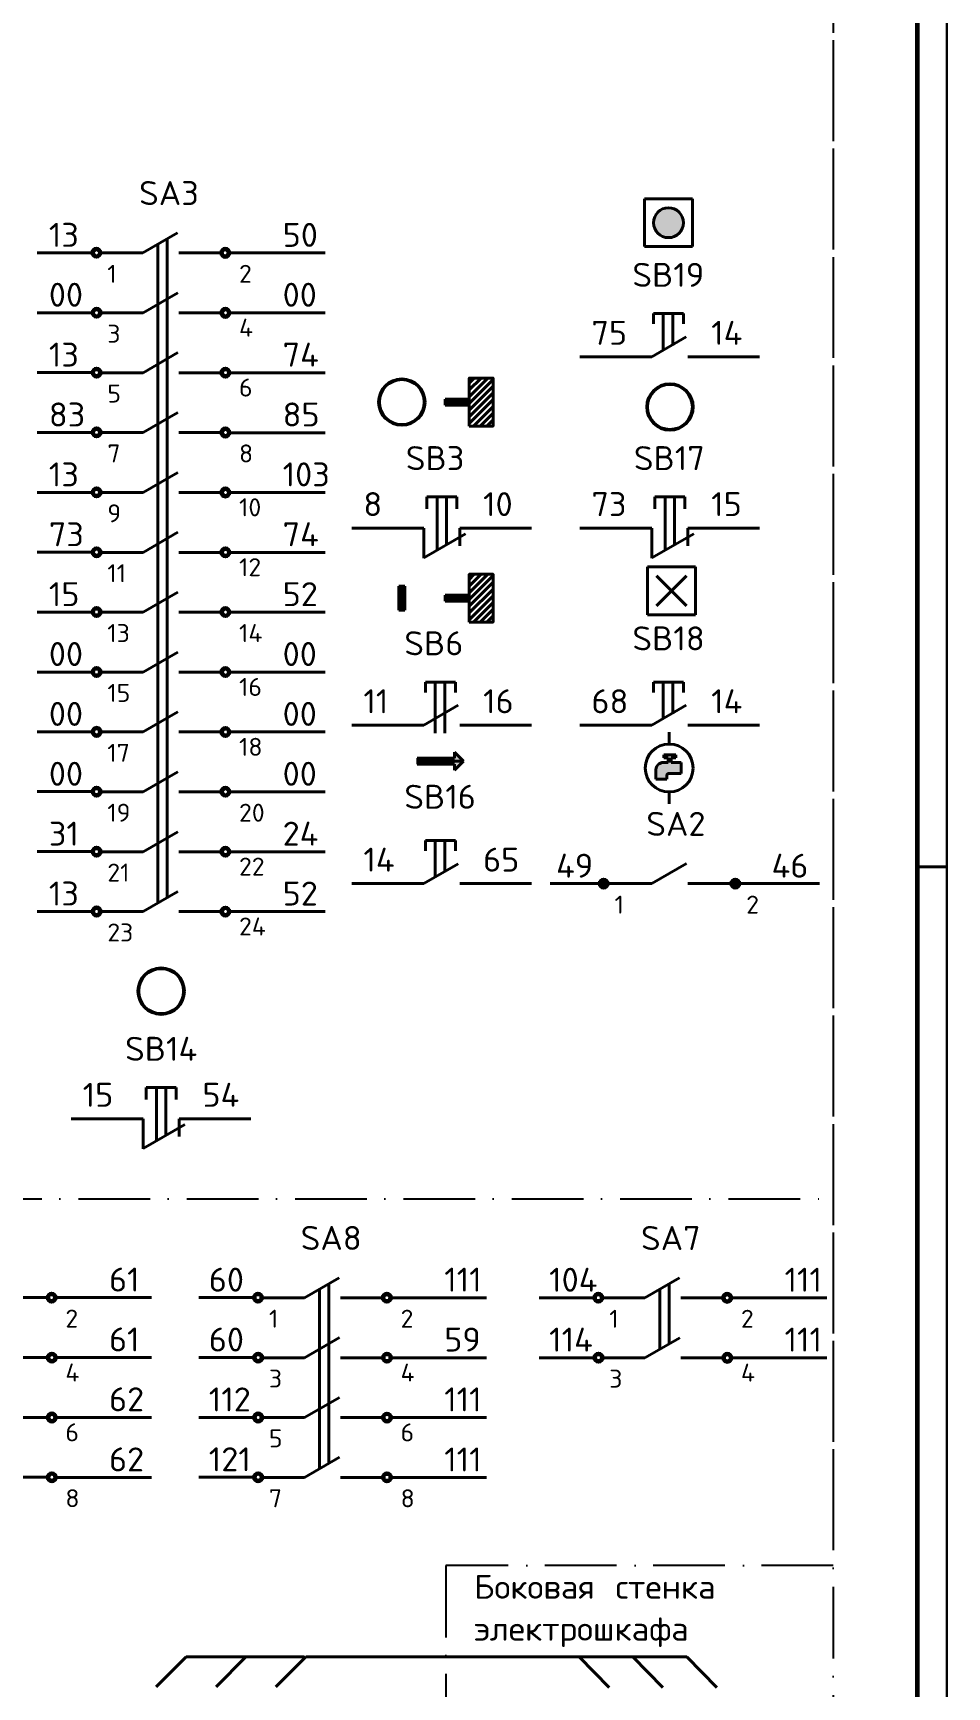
# Model space of a CAD drawing. Header units: inches. Extents: x 315 to 2853, y -243 to 836.
# Drawn here: x 1910.3 to 2063, y 156 to 432.2 of the extents above; entities that cross this region are included whole.
import ezdxf

# ---------------------------------------------------------------- set-up
doc = ezdxf.new("R2010")
doc.units = ezdxf.units.IN
doc.header["$MEASUREMENT"] = 0
doc.linetypes.add('ACAD_ISO10W100', pattern=[18, 12, -3, 0, -3])
doc.layers.get('0').update_dxf_attribs({"lineweight": 40})
for name, color, linetype, lineweight in [('СЛОЙ1', 3, 'Continuous', 30), ('Слой2', 4, 'ACAD_ISO10W100', 25), ('Слой3', 6, 'Continuous', 60)]:
    doc.layers.add(name, color=color, linetype=linetype, lineweight=lineweight)
doc.styles.get("Standard").update_dxf_attribs({"font": 'txt.shx', "height": 4})

# ---------------------------------------------------------------- blocks, each defined once
blk = doc.blocks.new('контакт замыкающ')
for p, q in [((7, 0), (12.79903810567666, 3.348076211353316)), ((0, 0), (7, 0)), ((13, 0), (20, 0))]:
    blk.add_line(p, q)

msp = doc.modelspace()

# ---------------------------------------------------------------- hatches: boundary and pattern name
h = msp.add_hatch(color=256)
edge = h.paths.add_edge_path()
edge.add_arc((2016.477933326334, 400.5315286306377), 2.494761849560537, 0, 360)
h = msp.add_hatch()
h.set_pattern_fill('ANSI31', color=256, scale=0.25, angle=180, style=0)
h.set_pattern_definition([(225, (1649.105246569461, -78.22569711324604), (0.5612660075668219, -0.5612660075668222), [])])
h.paths.add_polyline_path([(1983.18638817555, 366.5771553832242), (1983.18638817555, 374.5771553832242), (1987.18638817555, 374.5771553832242), (1987.18638817555, 366.5771553832242)])
h = msp.add_hatch(color=256)
h.paths.add_polyline_path([(1983.182571243111, 370.0791863077117), (1983.182571243111, 371.0723149139251), (1979.189930290899, 371.0723149139251), (1979.189930290899, 370.0791863077116)])
edge = h.paths.add_edge_path()
edge.add_line((1983.18638817555, 370.5771553832242), (1979.18638817555, 370.5771553832242))
h = msp.add_hatch(color=256)
h.paths.add_polyline_path([(1971.439382568353, 335.8294407078492), (1972.432511174567, 335.8294407078492), (1972.432511174567, 339.8220816600615), (1971.439382568353, 339.8220816600615)])
edge = h.paths.add_edge_path()
edge.add_line((1971.937351643865, 335.8256237754103), (1971.937351643865, 339.8256237754103))
h = msp.add_hatch()
h.set_pattern_fill('ANSI31', color=256, scale=0.25, angle=180, style=0)
h.set_pattern_definition([(225, (1649.105246569461, -110.9786334934656), (0.5612660075668219, -0.5612660075668222), [])])
h.paths.add_polyline_path([(1983.18638817555, 333.8242190030046), (1983.18638817555, 341.8242190030046), (1987.18638817555, 341.8242190030046), (1987.18638817555, 333.8242190030046)])
h = msp.add_hatch(color=256)
h.paths.add_polyline_path([(1983.182571243111, 337.3262499274921), (1983.182571243111, 338.3193785337055), (1979.189930290899, 338.3193785337055), (1979.189930290899, 337.326249927492)])
edge = h.paths.add_edge_path()
edge.add_line((1983.18638817555, 337.8242190030046), (1979.18638817555, 337.8242190030046))
msp.add_hatch(color=256).paths.add_polyline_path([(1974.502170841639, 311.101819321922), (1974.502170841639, 310.101819321922), (1980.752170841639, 310.101819321922), (1980.752170841639, 309.101819321922), (1982.252170841639, 310.601819321922), (1980.752170841639, 312.101819321922), (1980.752170841639, 311.101819321922)])
h = msp.add_hatch(color=256)
h.paths.add_polyline_path([(2018.597672223231, 310.3826831552001), (2016.942751153645, 310.3826831552001)], flags=17)
h.paths.add_polyline_path([(2016.942751153645, 310.3826831552001), (2016.942751153645, 311.1599675681754)], flags=17)
h.paths.add_polyline_path([(2016.942751153645, 311.1599675681754), (2017.687474411455, 311.1599675681754)], flags=17)
h.paths.add_polyline_path([(2017.687474411455, 311.6561043182443), (2017.687474411455, 311.1599675681754)], flags=17)
h.paths.add_polyline_path([(2017.687474411455, 311.6561043182443), (2015.690955618822, 311.6561043182442)], flags=17)
edge = h.paths.add_edge_path()
edge.add_line((2018.597672223231, 308.5469666663445), (2016.560239881083, 308.5469666663445))
edge.add_arc((2016.525878547216, 308.2356785157821), 0.3131788848976126, 83.70094520833973, 186.2990547918306)
edge.add_line((2016.214590396653, 308.2013171819139), (2016.214590396653, 307.6208377238146))
edge.add_line((2016.214590396653, 307.6208377238146), (2014.394182235249, 307.6208377238146))
edge.add_line((2014.394182235249, 307.6208377238146), (2014.39418223525, 309.1912187469418))
edge.add_arc((2015.585646643508, 309.1912187469418), 1.191464408258184, 90, 180.0000000000065, ccw=False)
edge.add_line((2015.585646643508, 310.3826831552002), (2016.434805206919, 310.3826831552002))
edge.add_line((2016.434805206919, 310.3826831552001), (2016.434805206919, 311.1599675681754))
edge.add_line((2016.434805206919, 311.1599675681754), (2015.690955618822, 311.1599675681754))
edge.add_line((2015.690955618822, 311.1599675681754), (2015.690955618822, 311.6561043182442))
edge.add_line((2015.690955618822, 311.6561043182442), (2017.687474411455, 311.6561043182443))
edge.add_line((2017.687474411455, 311.6561043182443), (2017.687474411455, 311.1599675681754))
edge.add_line((2017.687474411455, 311.1599675681754), (2016.942751153645, 311.1599675681754))
edge.add_line((2016.942751153645, 311.1599675681754), (2016.942751153645, 310.3826831552001))
edge.add_line((2016.942751153645, 310.3826831552001), (2018.597672223231, 310.3826831552))
edge.add_line((2018.597672223231, 310.3826831552), (2018.597672223231, 308.5469666663445))
edge = h.paths.add_edge_path(flags=17)
edge.add_line((2018.597672223231, 310.3826831552), (2018.597672223231, 308.5469666663445))
h = msp.add_hatch(color=256)
edge = h.paths.add_edge_path()
edge.add_line((2015.690955618822, 311.6561043182442), (2017.687474411455, 311.6561043182443))
edge.add_line((2017.687474411455, 311.6561043182443), (2017.687474411455, 311.1599675681754))
edge.add_line((2017.687474411455, 311.1599675681754), (2016.942751153645, 311.1599675681754))
edge.add_line((2016.942751153645, 311.1599675681754), (2016.942751153645, 310.3826831552001))
edge.add_line((2016.942751153645, 310.3826831552001), (2018.597672223231, 310.3826831552))
edge.add_line((2018.597672223231, 310.3826831552), (2018.597672223231, 308.5469666663445))
edge.add_line((2018.597672223231, 308.5469666663445), (2016.560239881083, 308.5469666663445))
edge.add_arc((2016.525878547216, 308.2356785157821), 0.3131788848976126, 83.70094520833973, 186.2990547918306)
edge.add_line((2016.214590396653, 308.2013171819139), (2016.214590396653, 307.6208377238146))
edge.add_line((2016.214590396653, 307.6208377238146), (2014.394182235249, 307.6208377238146))
edge.add_line((2014.394182235249, 307.6208377238146), (2014.39418223525, 309.1912187469418))
edge.add_arc((2015.585646643508, 309.1912187469418), 1.191464408258184, 90, 180.0000000000065, ccw=False)
edge.add_line((2015.585646643508, 310.3826831552002), (2016.434805206919, 310.3826831552002))
edge.add_line((2016.434805206919, 310.3826831552001), (2016.434805206919, 311.1599675681754))
edge.add_line((2016.434805206919, 311.1599675681754), (2015.690955618822, 311.1599675681754))
edge.add_line((2015.690955618822, 311.1599675681754), (2015.690955618822, 311.6561043182442))
edge = h.paths.add_edge_path(flags=17)
edge.add_line((2018.597672223231, 310.3826831552), (2018.597672223231, 308.5469666663445))

# ---------------------------------------------------------------- linework, layer by layer
for p, q in [((2020.477933326334, 404.5315286306378), (2012.477933326334, 404.531528630638)), ((2012.477933326334, 404.531528630638), (2012.477933326334, 396.5315286306376)), ((2012.477933326334, 404.531528630638), (2013.962227346608, 404.531528630638)), ((2020.477933326334, 396.5315286306377), (2020.477933326334, 404.5315286306378)), ((1920.154712346308, 395.5148232205783), (1911.007831861873, 395.5148232205783)), ((1931.19639492915, 396.7861035244903), (1931.19639492915, 286.9209064497748)), ((1932.756423951065, 397.6867867002371), (1932.756423951065, 287.8215896255215)), ((1943.197408063883, 395.5001418734424), (1959.102219221895, 395.5001418734424)), ((2012.477933326334, 396.5315286306376), (2020.477933326334, 396.5315286306377)), ((1920.184192993645, 385.4974925252063), (1911.007831861873, 385.4974925252063)), ((1943.22688871122, 385.4828111780703), (1959.102219221895, 385.4828111780703)), ((2013.977933326334, 385.3483963856088), (2018.977933326334, 385.3483963856088)), ((2013.977933326334, 383.6194362682868), (2013.977933326334, 385.3483963856088)), ((2015.592559555346, 385.2976470341696), (2015.592559555346, 379.2400443875656)), ((2017.207888780531, 385.2976470341696), (2017.207888780531, 380.2686866902588)), ((2018.977933326334, 385.3483963856088), (2018.977933326334, 383.6194362682868)), ((2013.691051260956, 378.1495087415256), (2019.436247856767, 381.4664995426642)), ((2017.367290693449, 380.2686866902588), (2017.451201248291, 380.2686866902588)), ((2007.700500922786, 378.1334870578453), (2001.700500922786, 378.1334870578453)), ((2013.700500918093, 378.1334867002283), (2007.700500922786, 378.1334870578453)), ((2019.700500918093, 378.1334867002283), (2025.700500922786, 378.1334870578453)), ((2025.700500922786, 378.1334870578453), (2031.700500922786, 378.1334870578453)), ((1920.184192993645, 375.4974925252063), (1911.007831861873, 375.4974925252062)), ((1943.22688871122, 375.4828111780703), (1959.102219221895, 375.4828111780703)), ((1983.18638817555, 370.5771553832242), (1983.18638817555, 374.5771553832242)), ((1983.18638817555, 374.5771553832242), (1987.18638817555, 374.5771553832242)), ((1987.18638817555, 374.5771553832242), (1987.18638817555, 366.5771553832242)), ((1983.182571243111, 371.0723149139251), (1979.189930290899, 371.0723149139251)), ((1979.189930290899, 371.0723149139251), (1979.189930290899, 370.0791863077116)), ((1983.182571243111, 370.0791863077117), (1983.182571243111, 371.0723149139251)), ((1983.18638817555, 370.5771553832242), (1983.18638817555, 371.0771553832242)), ((1983.18638817555, 366.5771553832242), (1983.18638817555, 370.5771553832242)), ((1979.189930290899, 370.0791863077116), (1983.182571243111, 370.0791863077117)), ((1920.154712346308, 365.5148232205783), (1911.007831861873, 365.5148232205783)), ((1943.256369358557, 365.4654804826983), (1959.102219221895, 365.4654804826983)), ((1987.18638817555, 366.5771553832242), (1983.18638817555, 366.5771553832242)), ((1920.184192993645, 355.4974925252063), (1911.007831861873, 355.4974925252063)), ((1943.22688871122, 355.4828111780703), (1959.102219221895, 355.4828111780703)), ((1976.12559964613, 354.7404724373018), (1981.12559964613, 354.7404724373016)), ((1976.12559964613, 352.7404724373018), (1976.12559964613, 354.7404724373018)), ((1977.826313421561, 345.8452350532673), (1977.826313421561, 354.7328236944272)), ((1979.394115734442, 354.6777272582965), (1979.386012318435, 346.7075368112208)), ((1981.12559964613, 354.7404724373016), (1981.12559964613, 352.7404724373016)), ((2014.226362130825, 354.7404724373018), (2019.226362130825, 354.7404724373016)), ((2014.226362130825, 352.7404724373018), (2014.226362130825, 354.7404724373018)), ((2015.927075906256, 345.8452350532673), (2015.927075906256, 354.7328236944272)), ((2017.494878219137, 354.6777272582965), (2017.48677480313, 346.7075368112208)), ((2019.226362130825, 354.7404724373016), (2019.226362130825, 352.7404724373016)), ((1979.266528208755, 351.6607627419519), (1979.350438763597, 351.6607627419519)), ((2017.36729069345, 351.6607627419519), (2017.451201248292, 351.6607627419519)), ((1969.599738438091, 349.5255631095383), (1963.599738438091, 349.5255631095383)), ((1969.599738438091, 349.5255631095383), (1975.611921823779, 349.54391920401)), ((1975.599738438091, 349.5255631095383), (1975.599738438091, 344.5255631095383)), ((1975.611921823779, 344.54391920401), (1982.593972631348, 348.5750081172555)), ((1981.611921823779, 349.54391920401), (1987.599738438091, 349.5255631095383)), ((1981.611921823779, 346.54391920401), (1981.611921823779, 349.54391920401)), ((1987.599738438091, 349.5255631095383), (1993.599738438091, 349.5255631095383)), ((2007.700500922786, 349.5255631095383), (2001.700500922786, 349.5255631095383)), ((2007.700500922786, 349.5255631095383), (2013.712684308474, 349.54391920401)), ((2013.700500922786, 349.5255631095383), (2013.700500922786, 344.5255631095383)), ((2013.712684308474, 344.54391920401), (2020.694735116043, 348.5750081172555)), ((2019.712684308474, 349.54391920401), (2025.700500922786, 349.5255631095383)), ((2019.712684308474, 346.54391920401), (2019.712684308474, 349.54391920401)), ((2025.700500922786, 349.5255631095383), (2031.700500922786, 349.5255631095383)), ((1920.184192993645, 345.4974925252063), (1911.007831861873, 345.4974925252062)), ((1943.22688871122, 345.4828111780703), (1959.102219221895, 345.4828111780703)), ((2020.969676949271, 343.0544028780719), (2012.969676949271, 343.0544028780721)), ((2012.969676949271, 343.0544028780721), (2012.969676949271, 335.0544028780716)), ((2020.96967694927, 335.0544028780716), (2020.969676949271, 343.0544028780719)), ((1972.432511174567, 339.8220816600615), (1971.439382568353, 339.8220816600615)), ((1971.439382568353, 339.8220816600615), (1971.439382568353, 335.8294407078492)), ((1972.432511174567, 335.8294407078492), (1972.432511174567, 339.8220816600615)), ((1983.18638817555, 337.8242190030046), (1983.18638817555, 341.8242190030046)), ((1983.18638817555, 341.8242190030046), (1987.18638817555, 341.8242190030046)), ((1987.18638817555, 341.8242190030046), (1987.18638817555, 333.8242190030046)), ((2014.453970969545, 341.570108857798), (2019.46967694927, 336.5544028780721)), ((2014.453970969545, 336.5386968983457), (2019.46967694927, 341.5544028780716)), ((1983.182571243111, 338.3193785337055), (1979.189930290899, 338.3193785337055)), ((1979.189930290899, 338.3193785337055), (1979.189930290899, 337.326249927492)), ((1979.189930290899, 337.326249927492), (1983.182571243111, 337.3262499274921)), ((1983.182571243111, 337.3262499274921), (1983.182571243111, 338.3193785337055)), ((1983.18638817555, 337.8242190030046), (1983.18638817555, 338.3242190030046)), ((1983.18638817555, 333.8242190030046), (1983.18638817555, 337.8242190030046)), ((1920.154712346308, 335.5148232205783), (1911.007831861873, 335.5148232205783)), ((1943.256369358557, 335.4654804826983), (1959.102219221895, 335.4654804826983)), ((1971.439382568353, 335.8294407078492), (1972.432511174567, 335.8294407078492)), ((2012.969676949271, 335.0544028780716), (2020.96967694927, 335.0544028780716)), ((1987.18638817555, 333.8242190030046), (1983.18638817555, 333.8242190030046)), ((1920.184192993645, 325.4974925252063), (1911.007831861873, 325.4974925252063)), ((1943.22688871122, 325.4828111780703), (1959.102219221895, 325.4828111780703)), ((1975.877170841639, 323.8138832678311), (1980.877170841639, 323.8138832678311)), ((1975.877170841639, 322.0849231505091), (1975.877170841639, 323.8138832678311)), ((1977.491797070651, 323.7631339163919), (1977.491797070651, 315.2729574973793)), ((1979.107126295837, 323.7631339163919), (1979.107126295837, 315.2729574973794)), ((1980.877170841639, 323.8138832678311), (1980.877170841639, 322.0849231505091)), ((2013.977933326335, 323.813883267831), (2018.977933326335, 323.813883267831)), ((2013.977933326335, 322.084923150509), (2013.977933326335, 323.813883267831)), ((2015.592559555346, 323.7631339163918), (2015.592559555346, 317.7055312697878)), ((2017.207888780532, 323.7631339163918), (2017.207888780532, 318.734173572481)), ((2018.977933326335, 323.813883267831), (2018.977933326335, 322.084923150509)), ((1975.590288776261, 316.6149956237479), (1981.335485372073, 319.9319864248865)), ((1979.266528208755, 318.7341735724812), (1979.350438763597, 318.7341735724812)), ((2013.691051260957, 316.6149956237477), (2019.436247856768, 319.9319864248864)), ((2017.36729069345, 318.734173572481), (2017.451201248292, 318.734173572481)), ((1920.184192993645, 315.4974925252063), (1911.007831861873, 315.4974925252062)), ((1943.22688871122, 315.4828111780703), (1959.102219221895, 315.4828111780703)), ((1969.599738438091, 316.5989739400676), (1963.599738438091, 316.5989739400676)), ((1975.599738433398, 316.5989735824506), (1969.599738438091, 316.5989739400676)), ((1981.599738433398, 316.5989735824506), (1987.599738438091, 316.5989739400676)), ((1987.599738438091, 316.5989739400676), (1993.599738438091, 316.5989739400676)), ((2007.700500922786, 316.5989739400675), (2001.700500922786, 316.5989739400675)), ((2013.700500918093, 316.5989735824505), (2007.700500922786, 316.5989739400675)), ((2016.600019970931, 313.4608747566103), (2016.600019970931, 315.4608747566103)), ((2019.700500918093, 316.5989735824505), (2025.700500922786, 316.5989739400675)), ((2025.700500922786, 316.5989739400675), (2031.700500922786, 316.5989739400675)), ((1980.752170841639, 311.101819321922), (1974.502170841639, 311.101819321922)), ((1982.252170841639, 310.601819321922), (1974.502170841639, 310.601819321922)), ((1974.502170841639, 310.101819321922), (1980.752170841639, 310.101819321922)), ((1980.752170841639, 311.101819321922), (1980.752170841639, 312.101819321922)), ((1982.252170841639, 310.601819321922), (1980.752170841639, 312.101819321922)), ((1982.252170841639, 310.601819321922), (1980.752170841639, 309.101819321922)), ((1980.752170841639, 309.101819321922), (1980.752170841639, 310.101819321922)), ((2015.585646643508, 310.3826831552002), (2016.434805206919, 310.3826831552002)), ((2017.687474411455, 311.6561043182443), (2015.690955618822, 311.6561043182442)), ((2015.690955618822, 311.6561043182442), (2015.690955618822, 311.1599675681754)), ((2015.690955618822, 311.6561043182442), (2017.687474411455, 311.6561043182443)), ((2015.690955618822, 311.1599675681754), (2016.434805206919, 311.1599675681754)), ((2016.434805206919, 311.1599675681754), (2016.434805206919, 310.3826831552001)), ((2016.942751153645, 310.3826831552001), (2016.942751153645, 311.1599675681754)), ((2016.942751153645, 311.1599675681754), (2017.687474411455, 311.1599675681754)), ((2017.687474411455, 311.1599675681754), (2016.942751153645, 311.1599675681754)), ((2016.942751153645, 311.1599675681754), (2016.942751153645, 310.3826831552001)), ((2018.597672223231, 310.3826831552001), (2016.942751153645, 310.3826831552001)), ((2016.942751153645, 310.3826831552001), (2018.597672223231, 310.3826831552)), ((2017.687474411455, 311.1599675681754), (2017.687474411455, 311.6561043182443)), ((2017.687474411455, 311.6561043182443), (2017.687474411455, 311.1599675681754)), ((2018.597672223231, 310.3826831552), (2018.597672223231, 308.5469666663445)), ((2018.597672223231, 310.3826831552), (2018.597672223231, 308.5469666663445)), ((2014.394182235249, 307.6208377238146), (2014.39418223525, 309.1912187469418)), ((2016.214590396653, 307.6208377238146), (2014.394182235249, 307.6208377238146)), ((2016.214590396653, 308.2013171819139), (2016.214590396653, 307.6208377238146)), ((2018.597672223231, 308.5469666663445), (2016.560239881083, 308.5469666663445)), ((1920.154712346308, 305.5148232205783), (1911.007831861873, 305.5148232205783)), ((1943.256369358557, 305.4654804826983), (1959.102219221895, 305.4654804826983)), ((2016.600019970931, 305.4608747566103), (2016.600019970931, 303.4608747566103)), ((1975.877170841639, 297.3641952314176), (1980.877170841639, 297.3641952314176)), ((1975.877170841639, 295.6352351140956), (1975.877170841639, 297.3641952314176)), ((1977.491797070651, 297.3134458799784), (1977.491797070651, 291.2558432333744)), ((1979.107126295837, 297.3134458799784), (1979.107126295837, 292.2844855360676)), ((1980.877170841639, 297.3641952314176), (1980.877170841639, 295.6352351140956)), ((1920.184192993645, 295.4974925252063), (1911.007831861873, 295.4974925252063)), ((1943.22688871122, 295.4828111780703), (1959.102219221895, 295.4828111780703)), ((1975.590288776261, 290.1653075873343), (1981.335485372073, 293.482298388473)), ((2057.999999320571, 292.9526640625561), (2062.999999320571, 292.9526640625561)), ((1969.599738438091, 290.1492859036541), (1963.599738438091, 290.1492859036541)), ((1975.599738433398, 290.1492855460371), (1969.599738438091, 290.1492859036541)), ((1979.266528208755, 292.2844855360676), (1979.350438763597, 292.2844855360676)), ((1981.599738433398, 290.1492855460371), (1987.599738438091, 290.1492859036541)), ((1987.599738438091, 290.1492859036541), (1993.599738438091, 290.1492859036541)), ((1996.700500918093, 290.1492859036541), (2006.700500420908, 290.1492859036541)), ((2026.700500420908, 290.1492859036541), (2041.700500918093, 290.1492859036541)), ((1920.184192993645, 285.4974925252063), (1911.007831861873, 285.4974925252062)), ((1943.22688871122, 285.4828111780703), (1959.102219221895, 285.4828111780703)), ((1929.231402060472, 256.0927190681469), (1934.231402060472, 256.0927190681467)), ((1929.231402060472, 254.0927190681469), (1929.231402060472, 256.0927190681469)), ((1930.932115835903, 247.1974816841124), (1930.932115835903, 256.0850703252723)), ((1932.499918148784, 256.0299738891416), (1932.491814732777, 248.059783442066)), ((1934.231402060472, 256.0927190681467), (1934.231402060472, 254.0927190681467)), ((1932.372330623097, 253.013009372797), (1932.456241177939, 253.013009372797)), ((1922.705540852433, 250.8778097403834), (1916.705540852433, 250.8778097403834)), ((1922.705540852433, 250.8778097403834), (1928.717724238121, 250.8961658348551)), ((1928.705540852433, 250.8778097403834), (1928.705540852433, 245.8778097403834)), ((1928.717724238121, 245.8961658348551), (1935.69977504569, 249.9272547481006)), ((1934.717724238121, 250.8961658348551), (1940.705540852433, 250.8778097403834)), ((1934.717724238121, 247.8961658348551), (1934.717724238121, 250.8961658348551)), ((1940.705540852433, 250.8778097403834), (1946.705540852433, 250.8778097403834)), ((1914.18957620201, 221.014681347136), (1930.094387360022, 221.014681347136)), ((1947.146880484435, 221.014681347136), (1938, 221.014681347136)), ((1958.188563067277, 222.2859616510482), (1958.188563067277, 192.4380952717046)), ((1959.748592089192, 223.1866448267947), (1959.748592089192, 193.3387784474513)), ((1970.18957620201, 221), (1986.094387360022, 221)), ((2004.001432221827, 221), (1994.854551737392, 221)), ((2015.043114804668, 222.271280303912), (2015.043114804668, 212.4060832291966)), ((2016.603143826584, 223.1719634796588), (2016.603143826584, 213.3067664049433)), ((2027.044127939402, 220.9853186528641), (2042.948939097414, 220.9853186528641)), ((1914.219056849347, 210.997350651764), (1930.094387360022, 210.997350651764)), ((1947.176361131772, 210.997350651764), (1938, 210.997350651764)), ((1970.219056849347, 210.982669304628), (1986.094387360022, 210.982669304628)), ((2004.030912869164, 210.982669304628), (1994.854551737392, 210.982669304628)), ((2027.073608586739, 210.967987957492), (2042.948939097414, 210.967987957492)), ((1914.219056849347, 200.997350651764), (1930.094387360022, 200.997350651764)), ((1947.176361131772, 200.997350651764), (1938, 200.9973506517638)), ((1970.219056849347, 200.982669304628), (1986.094387360022, 200.982669304628)), ((1914.248537496684, 190.980019956392), (1930.094387360022, 190.980019956392)), ((1947.146880484435, 191.0146813471359), (1938, 191.0146813471359)), ((1970.248537496684, 190.9653386092559), (1986.094387360022, 190.9653386092559)), ((1930.895696913107, 155.9999999182206), (1935.895696913107, 160.9999999182206)), ((1935.895696913107, 160.9999999182206), (1955.609980753495, 160.9999989073075)), ((1940.895696913107, 155.9999999182206), (1945.895696913107, 160.9999999182206)), ((1955.895694435694, 160.999999058523), (1950.895696913107, 155.9999999182206)), ((1955.895694435694, 160.999999058523), (2019.548545577348, 160.999999150759)), ((2006.548546323855, 155.8839744165309), (2001.548545577348, 160.999999150759)), ((2015.548546323855, 155.8839744165309), (2010.548545577348, 160.999999150759)), ((2024.548546323855, 155.8839744165309), (2019.548545577348, 160.999999150759))]:
    msp.add_line(p, q)
for points in [[(1983.18638817555, 366.5771553832242), (1983.18638817555, 374.5771553832242), (1987.18638817555, 374.5771553832242), (1987.18638817555, 366.5771553832242)], [(1983.18638817555, 333.8242190030046), (1983.18638817555, 341.8242190030046), (1987.18638817555, 341.8242190030046), (1987.18638817555, 333.8242190030046)]]:
    msp.add_lwpolyline(points, close=True)
at = {"const_width": 1}
for points in [[(1983.18638817555, 370.5771553832242), (1979.18638817555, 370.5771553832242)], [(1971.937351643865, 335.8256237754103), (1971.937351643865, 339.8256237754103)], [(1983.18638817555, 337.8242190030046), (1979.18638817555, 337.8242190030046)]]:
    msp.add_lwpolyline(points, dxfattribs=at)
for centre, radius in [((2016.477933326334, 400.5315286306377), 2.494761849560537), ((1920.915386275703, 395.5148232205783), 0.7606739293937608), ((1920.915386275703, 395.5148232205783), 0.4904713891833126), ((1942.43673413449, 395.5001418734424), 0.7606739293937608), ((1942.43673413449, 395.5001418734424), 0.4904713891833126), ((1920.944866923039, 385.4974925252063), 0.7606739293937608), ((1920.944866923039, 385.4974925252063), 0.4904713891833126), ((1942.466214781827, 385.4828111780703), 0.7606739293937608), ((1942.466214781827, 385.4828111780703), 0.4904713891833126), ((1920.944866923039, 375.4974925252063), 0.7606739293937608), ((1920.944866923039, 375.4974925252063), 0.4904713891833126), ((1942.466214781827, 375.4828111780703), 0.7606739293937608), ((1942.466214781827, 375.4828111780703), 0.4904713891833126), ((1971.937351643865, 370.5771553832242), 3.875), ((1971.937351643865, 370.5771553832242), 3.75), ((2016.726362130825, 369.7581845993136), 3.875), ((2016.726362130825, 369.7581845993136), 3.75), ((1920.944866923039, 365.5148232205783), 0.7606739293937608), ((1920.944866923039, 365.5148232205783), 0.4904713891833126), ((1942.466214781827, 365.5001418734424), 0.7606739293937608), ((1942.466214781827, 365.5001418734424), 0.4904713891833126), ((1920.944866923039, 355.4974925252063), 0.7606739293937608), ((1920.944866923039, 355.4974925252063), 0.4904713891833126), ((1942.466214781827, 355.4828111780703), 0.7606739293937608), ((1942.466214781827, 355.4828111780703), 0.4904713891833126), ((1920.944866923039, 345.4974925252063), 0.7606739293937608), ((1920.944866923039, 345.4974925252063), 0.4904713891833126), ((1942.466214781827, 345.4828111780703), 0.7606739293937608), ((1942.466214781827, 345.4828111780703), 0.4904713891833126), ((1920.944866923039, 335.5148232205783), 0.7606739293937608), ((1920.944866923039, 335.5148232205783), 0.4904713891833126), ((1942.466214781827, 335.5001418734424), 0.7606739293937608), ((1942.466214781827, 335.5001418734424), 0.4904713891833126), ((1920.944866923039, 325.4974925252063), 0.7606739293937608), ((1920.944866923039, 325.4974925252063), 0.4904713891833126), ((1942.466214781827, 325.4828111780703), 0.7606739293937608), ((1942.466214781827, 325.4828111780703), 0.4904713891833126), ((1920.944866923039, 315.4974925252063), 0.7606739293937608), ((1920.944866923039, 315.4974925252063), 0.4904713891833126), ((1942.466214781827, 315.4828111780703), 0.7606739293937608), ((1942.466214781827, 315.4828111780703), 0.4904713891833126), ((2016.600019970931, 309.4608747566103), 4), ((1920.944866923039, 305.5148232205783), 0.7606739293937608), ((1920.944866923039, 305.5148232205783), 0.4904713891833126), ((1942.466214781827, 305.5001418734424), 0.7606739293937608), ((1942.466214781827, 305.5001418734424), 0.4904713891833126), ((1920.944866923039, 295.4974925252063), 0.7606739293937608), ((1920.944866923039, 295.4974925252063), 0.4904713891833126), ((1942.466214781827, 295.4828111780703), 0.7606739293937608), ((1942.466214781827, 295.4828111780703), 0.4904713891833126), ((2005.646843180846, 290.1639672507901), 0.7606739293937608), ((2005.646843180846, 290.1639672507901), 0.4904713891833126), ((2027.646843180846, 290.1639672507901), 0.7606739293937608), ((2027.646843180846, 290.1639672507901), 0.4904713891833126), ((1920.944866923039, 285.4974925252063), 0.7606739293937608), ((1920.944866923039, 285.4974925252063), 0.4904713891833126), ((1942.466214781827, 285.4828111780703), 0.7606739293937608), ((1942.466214781827, 285.4828111780703), 0.4904713891833126), ((1931.731402060472, 272.1989673730777), 3.875), ((1931.731402060472, 272.1989673730777), 3.75), ((1913.428902272617, 221.014681347136), 0.7606739293937608), ((1913.428902272617, 221.014681347136), 0.4904713891833126), ((1947.90755441383, 221.014681347136), 0.7606739293937608), ((1947.90755441383, 221.014681347136), 0.4904713891833126), ((1969.428902272617, 221), 0.7606739293937608), ((1969.428902272617, 221), 0.4904713891833126), ((2004.762106151221, 221), 0.7606739293937608), ((2004.762106151221, 221), 0.4904713891833126), ((2026.283454010009, 220.9853186528641), 0.7606739293937608), ((2026.283454010009, 220.9853186528641), 0.4904713891833126), ((1913.458382919954, 210.997350651764), 0.7606739293937608), ((1913.458382919954, 210.997350651764), 0.4904713891833126), ((1947.937035061166, 210.997350651764), 0.7606739293937608), ((1947.937035061166, 210.997350651764), 0.4904713891833126), ((1969.458382919954, 210.982669304628), 0.7606739293937608), ((1969.458382919954, 210.982669304628), 0.4904713891833126), ((2004.791586798558, 210.982669304628), 0.7606739293937608), ((2004.791586798558, 210.982669304628), 0.4904713891833126), ((2026.312934657345, 210.967987957492), 0.7606739293937608), ((2026.312934657345, 210.967987957492), 0.4904713891833126), ((1913.458382919954, 200.997350651764), 0.7606739293937608), ((1947.937035061166, 200.997350651764), 0.7606739293937608), ((1969.458382919954, 200.982669304628), 0.7606739293937608), ((1913.458382919954, 200.997350651764), 0.4904713891833126), ((1947.937035061166, 200.997350651764), 0.4904713891833126), ((1969.458382919954, 200.982669304628), 0.4904713891833126), ((1913.458382919954, 191.014681347136), 0.7606739293937608), ((1913.458382919954, 191.014681347136), 0.4904713891833126), ((1947.937035061166, 191.0146813471359), 0.7606739293937608), ((1947.937035061166, 191.0146813471359), 0.4904713891833126), ((1969.458382919954, 191), 0.7606739293937608), ((1969.458382919954, 191), 0.4904713891833126)]:
    msp.add_circle(centre, radius)
for centre, radius, start, end in [((2015.585646643508, 309.1912187469418), 1.191464408258184, 90, 180.0000000000065), ((2016.525878547216, 308.2356785157821), 0.3131788848976126, 83.70094520833973, 186.2990547918306)]:
    msp.add_arc(centre, radius, start, end)
at = {"layer": 'СЛОЙ1'}
msp.add_line((2063, -4.047335484825226), (2063, 589.9526645151748), dxfattribs=at)
at = {"layer": 'Слой2'}
for p, q in [((2044, 570.9396417362846), (2044, 81)), ((2044, 431.0051262129622), (2044, 185.4595205358254)), ((1827.405229587224, 237.49889124532), (2044, 237.49889124532)), ((2044, 176.259387409938), (1979.305300443098, 176.259387409938)), ((1979.305300443098, 176.259387409938), (1979.305300443098, 81))]:
    msp.add_line(p, q, dxfattribs=at)
at = {"layer": 'Слой2', "color": 0}
msp.add_line((1974.502170841639, 311.101819321922), (1974.502170841639, 310.101819321922), dxfattribs=at)
at = {"layer": 'Слой3'}
msp.add_line((2058, 584.9526645151748), (2058, 0.9526645151747744), dxfattribs=at)

# ---------------------------------------------------------------- block references
for p in [(1921.676060205096, 395.5001418734424), (1921.705540852432, 385.4828111780703), (1921.705540852433, 375.4828111780703), (1921.705540852433, 365.5001418734424), (1921.705540852432, 355.4828111780703), (1921.705540852433, 345.4828111780703), (1921.705540852433, 335.5001418734424), (1921.705540852432, 325.4828111780703), (1921.705540852433, 315.4828111780703), (1921.705540852433, 305.5001418734424), (1921.705540852432, 295.4828111780703), (2006.700500918093, 290.1492859036541), (1921.705540852433, 285.4828111780703), (1892.668228343223, 221.014681347136), (1948.668228343223, 221), (2005.522780080614, 220.9853186528641), (1892.697708990559, 210.997350651764), (1948.697708990559, 210.982669304628), (2005.552260727951, 210.967987957492), (1892.69770899056, 200.997350651764), (1948.69770899056, 200.982669304628), (1892.69770899056, 191.014681347136), (1948.69770899056, 191)]:
    msp.add_blockref('контакт замыкающ', p)

# ---------------------------------------------------------------- texts
for s, height, p in [('SA3', 4, (1928.043764117218, 403.4842683062489)), ('13', 4, (1912.969044012949, 396.5001423609596)), ('50', 4, (1952.02640017223, 396.5001423609596)), ('1', 3, (1922.740191832239, 390.5001425813992)), ('2', 3, (1944.740191832239, 390.5001425813992)), ('SB19', 4, (2010.451630539787, 389.8254429997532)), ('00', 4, (1912.969044012949, 386.5001423609596)), ('00', 4, (1952.02640017223, 386.5001423609596)), ('4', 3, (1944.740191832239, 381.5001425813992)), ('75', 4, (2003.613321419002, 380.1428156091401)), ('14', 4, (2023.613321419002, 380.1428156091401)), ('3', 3, (1922.740191832239, 380.5001425813992)), ('13', 4, (1912.969044012949, 376.5001423609596)), ('74', 4, (1952.02640017223, 376.5001423609596)), ('5', 3, (1922.740191832239, 370.5001425813992)), ('6', 3, (1944.740191832239, 371.5001425813992)), ('83', 4, (1912.969044012949, 366.5001423609596)), ('85', 4, (1952.02640017223, 366.5001423609596)), ('7', 3, (1922.740191832239, 360.5001425813992)), ('8', 3, (1944.740191832239, 360.5001425813992)), ('SB3', 4, (1972.599296859583, 359.2175190514463)), ('SB17', 4, (2010.700059344278, 359.2175190514463)), ('13', 4, (1912.969044012949, 356.5001423609596)), ('103', 4, (1952.02640017223, 356.5001423609596)), ('10', 3, (1944.740191832239, 351.5001425813992)), ('8', 4, (1965.512558934307, 351.5348916608332)), ('10', 4, (1985.512558934307, 351.5348916608332)), ('73', 4, (2003.613321419002, 351.5348916608332)), ('15', 4, (2023.613321419002, 351.5348916608332)), ('9', 3, (1922.740191832239, 350.5001425813992)), ('73', 4, (1912.969044012949, 346.5001423609596)), ('74', 4, (1952.02640017223, 346.5001423609596)), ('11', 3, (1922.740191832239, 340.5001425813992)), ('12', 3, (1944.740191832239, 341.5001425813992)), ('15', 4, (1912.969044012949, 336.5001423609596)), ('52', 4, (1952.02640017223, 336.5001423609596)), ('13', 3, (1922.740191832239, 330.5001425813992)), ('14', 3, (1944.740191832239, 330.5001425813992)), ('SB6', 4, (1972.350868055093, 328.2909298819756)), ('SB18', 4, (2010.451630539788, 329.1124331391879)), ('00', 4, (1912.969044012949, 326.5001423609596)), ('00', 4, (1952.02640017223, 326.5001423609595)), ('15', 3, (1922.740191832239, 320.5001425813992)), ('16', 3, (1944.740191832239, 321.5001425813992)), ('00', 4, (1912.969044012949, 316.5001423609596)), ('00', 4, (1952.02640017223, 316.5001423609595)), ('11', 4, (1965.512558934307, 318.6083024913625)), ('16', 4, (1985.512558934307, 318.6083024913625)), ('68', 4, (2003.613321419002, 318.6083024913623)), ('14', 4, (2023.613321419002, 318.6083024913623)), ('17', 3, (1922.740191832239, 310.5001425813992)), ('18', 3, (1944.740191832239, 311.5001425813992)), ('00', 4, (1912.969044012949, 306.5001423609596)), ('00', 4, (1952.02640017223, 306.5001423609595)), ('SB16', 4, (1972.350868055093, 302.6627451027745)), ('19', 3, (1922.740191832239, 300.5001425813992)), ('20', 3, (1944.740191832239, 300.5001425813992)), ('SA2', 4, (2012.775221022362, 298.1334123364607)), ('31', 4, (1912.969044012949, 296.5001423609596)), ('24', 4, (1952.02640017223, 296.5001423609596)), ('14', 4, (1965.512558934307, 292.1586144549489)), ('65', 4, (1985.512558934307, 292.1586144549489)), ('21', 3, (1922.740191832239, 290.5001425813992)), ('22', 3, (1944.740191832239, 291.5001425813992)), ('49', 4, (1997.700500918093, 291.1492863911714)), ('46', 4, (2033.700500918093, 291.1492863911714)), ('13', 4, (1912.969044012949, 286.5001423609596)), ('52', 4, (1952.02640017223, 286.5001423609596)), ('1', 3, (2007.471648737383, 285.1492866116109)), ('2', 3, (2029.471648737383, 285.1492866116109)), ('24', 3, (1944.740191832239, 281.5001425813992)), ('23', 3, (1922.740191832239, 280.5001425813992)), ('SB14', 4, (1925.705099273925, 260.5697656822914)), ('15', 4, (1918.618361348649, 252.8871382916783)), ('54', 4, (1938.618361348649, 252.8871382916783)), ('SA8', 4, (1955.035932255345, 228.9841264328065)), ('SA7', 4, (2011.890483992737, 228.9694450856706)), ('61', 4, (1923.018568310357, 222.0320125300254)), ('60', 4, (1939.69078983224, 222.0146818346532)), ('111', 4, (1979.018568310357, 222.0173311828894)), ('104', 4, (1996.545341569631, 222.0000004875172)), ('111', 4, (2035.873120047748, 222.0026498357533)), ('2', 3, (1915.732359970366, 216.0146820550929)), ('1', 3, (1949.732359970366, 216.0000007079568)), ('2', 3, (1971.732359970366, 216.0000007079568)), ('1', 3, (2006.586911707758, 215.9853193608209)), ('1', 3, (2006.586911707758, 215.9853193608209)), ('2', 3, (2028.586911707758, 215.9853193608209)), ('2', 3, (2028.586911707758, 215.9853193608209)), ('61', 4, (1923.018568310357, 212.0320125300254)), ('60', 4, (1939.69078983224, 212.0146818346532)), ('59', 4, (1979.018568310357, 212.0173311828894)), ('114', 4, (1996.545341569631, 212.0000004875172)), ('111', 4, (2035.873120047748, 212.0026498357533)), ('4', 3, (1915.732359970366, 207.0146820550929)), ('4', 3, (1971.732359970366, 207.0000007079568)), ('4', 3, (2028.586911707758, 206.9853193608209)), ('3', 3, (1949.732359970366, 206.0000007079568)), ('3', 3, (2006.586911707758, 205.9853193608209)), ('62', 4, (1923.018568310357, 202.0320125300254)), ('112', 4, (1939.69078983224, 202.0146818346532)), ('111', 4, (1979.018568310357, 202.0173311828894)), ('6', 3, (1915.732359970366, 197.0146820550929)), ('5', 3, (1949.732359970366, 196.0000007079568)), ('6', 3, (1971.732359970366, 197.0000007079568)), ('62', 4, (1923.018568310356, 191.9973511392811)), ('121', 4, (1939.69078983224, 192.0146818346532)), ('111', 4, (1979.018568310356, 191.9826697921451)), ('8', 3, (1915.732359970366, 186.0146820550929)), ('7', 3, (1949.732359970366, 186.0000007079568)), ('8', 3, (1971.732359970366, 186.0000007079568)), ('Боковая стенка', 4, (1983.995987704541, 170.7275337274004)), ('электрошкафа', 4, (1983.995987704541, 163.7275337274004))]:
    msp.add_text(s, height=height).set_placement(p)

doc.saveas('drawing.dxf')
